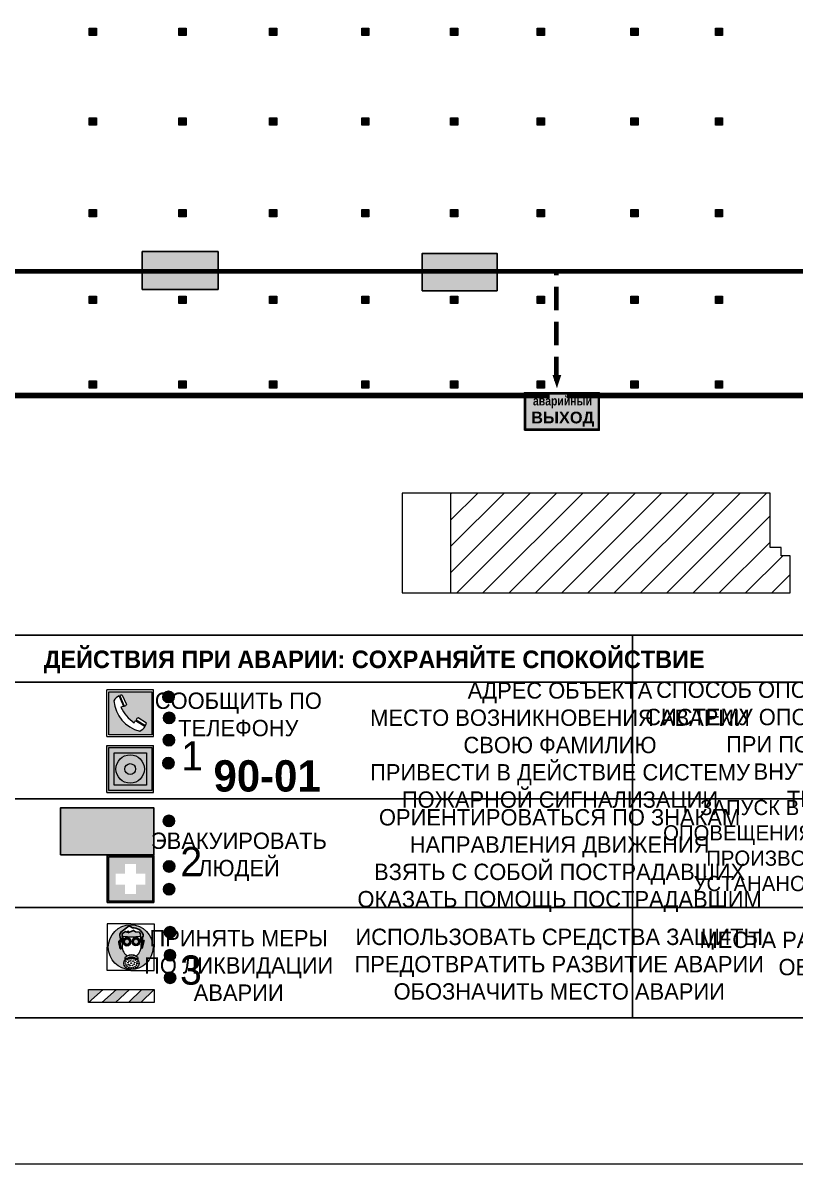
# Model space of a CAD drawing. Header units: millimetres. Extents: x 13810 to 67229, y 12374 to 21950.
# Drawn here: x 26885.2 to 27017.3, y 13757.5 to 13952.6 of the extents above; entities that cross this region are included whole.
import ezdxf

# ---------------------------------------------------------------- set-up
doc = ezdxf.new("R2010")
doc.units = ezdxf.units.MM
doc.linetypes.add('{ Wide Dash }', pattern=[12, 4, -2, 4, -2])
doc.layers.add('План_Штампы', color=7, linetype='Continuous')
doc.styles.add('обычный', font='arial.ttf')

# ---------------------------------------------------------------- blocks, each defined once
blk = doc.blocks.new('A$C38D26F80')
h = blk.add_hatch(color=5)
h.dxf.hatch_style = 1
h.paths.add_polyline_path([(-8.77, -4.48, 1), (-0.19, -4.48, 1)])
h.paths.add_polyline_path([(-6.75, -3.58), (-6.75, -3.31), (-6.62, -3.22), (-6.5, -3.22), (-6.42, -3.3), (-6.39, -3.28), (-6.59, -2.23), (-6.59, -2.01), (-6.38, -1.58), (-4.76, -0.4), (-4.13, -0.79, -0.362848), (-2.1, -2.1, -0.201049), (-2.17, -2.48, 0.085434), (-2.26, -3.13), (-1.9, -3.16), (-2.25, -4.7), (-2.4, -4.59), (-2.43, -4.34), (-2.36, -4.34), (-2.14, -3.34), (-2.47, -3.42), (-2.58, -1.95), (-2.77, -1.58), (-3.58, -1.52), (-3.92, -1.26), (-5.05, -1.73), (-4.87, -1.39), (-5.41, -1.6), (-5.41, -1.46), (-6.13, -1.87), (-6.18, -3.5), (-6.56, -3.47), (-6.37, -4.59), (-6.16, -4.43), (-6.16, -4.66), (-6.36, -4.79), (-6.37, -4.8), (-6.51, -4.76)], flags=16)
h.paths.add_polyline_path([(-6.51, -4.76), (-6.36, -4.79), (-6.37, -4.8)], flags=0)
h.paths.add_polyline_path([(-5.92, -2.34, 0.089508), (-2.67, -2.35), (-2.48, -3.88, -0.268602), (-3.4, -6.18, 0.262449), (-5.2, -6.18, -0.268602), (-6.11, -3.88)], flags=16)
edge = h.paths.add_edge_path(flags=16)
edge.add_ellipse((-5.19, -3.41), major_axis=(0, 0.842), ratio=0.848992, start_angle=0, end_angle=360)
edge = h.paths.add_edge_path(flags=0)
edge.add_ellipse((-5.19, -3.39), major_axis=(0, 0.665), ratio=0.853798, start_angle=0, end_angle=360)
edge = h.paths.add_edge_path(flags=0)
edge.add_ellipse((-5.19, -3.4), major_axis=(0, 0.528), ratio=0.864094, start_angle=0, end_angle=360)
edge = h.paths.add_edge_path(flags=16)
edge.add_ellipse((-3.47, -3.4), major_axis=(0, 0.842), ratio=0.848992, start_angle=0, end_angle=360)
h.paths.add_polyline_path([(-3.13, -6.45), (-3.13, -6.84, 0.383174), (-5.57, -6.85), (-5.57, -6.49, -0.369952)], flags=16)
edge = h.paths.add_edge_path(flags=0)
edge.add_ellipse((-3.47, -3.39), major_axis=(0, 0.665), ratio=0.853798, start_angle=0, end_angle=360)
edge = h.paths.add_edge_path(flags=0)
edge.add_ellipse((-3.47, -3.4), major_axis=(0, 0.528), ratio=0.864094, start_angle=0, end_angle=360)
edge = h.paths.add_edge_path(flags=16)
edge.add_ellipse((-4.34, -7.57), major_axis=(-1.48, 0), ratio=0.744955, start_angle=0, end_angle=360)
h.paths.add_polyline_path([(-5.01, -6.85, -1), (-5.15, -6.85, -1)], flags=0)
h.paths.add_polyline_path([(-5.33, -7.14, -1), (-5.47, -7.14, -1)], flags=0)
h.paths.add_polyline_path([(-4.61, -6.71, -1), (-4.74, -6.71, -1)], flags=16)
h.paths.add_polyline_path([(-5.43, -7.51, -1), (-5.57, -7.51, -1)], flags=0)
h.paths.add_polyline_path([(-4.26, -6.67, -1), (-4.4, -6.67, -1)], flags=16)
h.paths.add_polyline_path([(-4.74, -7.14, -1), (-4.88, -7.14, -1)], flags=0)
h.paths.add_polyline_path([(-4.93, -7.43, -1), (-5.07, -7.43, -1)], flags=0)
h.paths.add_polyline_path([(-4.41, -7.07, -1), (-4.54, -7.07, -1)], flags=0)
h.paths.add_polyline_path([(-5.33, -7.87, -1), (-5.46, -7.87, -1)], flags=0)
h.paths.add_polyline_path([(-3.8, -6.71, -1), (-3.94, -6.71, -1)], flags=16)
h.paths.add_polyline_path([(-4.85, -7.78, -1), (-4.98, -7.78, -1)], flags=0)
h.paths.add_polyline_path([(-3.96, -7.14, -1), (-4.1, -7.14, -1)], flags=0)
h.paths.add_polyline_path([(-4.33, -7.53, -1), (-4.47, -7.53, -1)], flags=0)
h.paths.add_polyline_path([(-5.09, -8.12, -1), (-5.23, -8.12, -1)], flags=0)
h.paths.add_polyline_path([(-3.5, -6.94, -1), (-3.64, -6.94, -1)], flags=0)
h.paths.add_polyline_path([(-4.54, -7.97, -1), (-4.68, -7.97, -1)], flags=0)
h.paths.add_polyline_path([(-3.66, -7.39, -1), (-3.8, -7.39, -1)], flags=0)
h.paths.add_polyline_path([(-4.73, -8.35, -1), (-4.86, -8.35, -1)], flags=0)
h.paths.add_polyline_path([(-4.09, -7.96, -1), (-4.23, -7.96, -1)], flags=0)
h.paths.add_polyline_path([(-3.77, -7.74, -1), (-3.91, -7.74, -1)], flags=0)
h.paths.add_polyline_path([(-3.22, -7.27, -1), (-3.35, -7.27, -1)], flags=0)
h.paths.add_polyline_path([(-4.34, -8.4, -1), (-4.47, -8.4, -1)], flags=0)
h.paths.add_polyline_path([(-3.16, -7.61, -1), (-3.3, -7.61, -1)], flags=0)
h.paths.add_polyline_path([(-3.9, -8.35, -1), (-4.04, -8.35, -1)], flags=0)
h.paths.add_polyline_path([(-3.32, -7.91, -1), (-3.46, -7.91, -1)], flags=0)
h.paths.add_polyline_path([(-3.55, -8.23, -1), (-3.69, -8.23, -1)], flags=0)
at = {"color": 5, "lineweight": 5}
for p, q in [((-4.48, 0), (-8.96, 0)), ((-8.96, 0), (-8.96, -4.48)), ((-4.48, 0), (0, 0)), ((0, 0), (0, -4.48)), ((-6.59, -2.01), (-6.38, -1.58)), ((-6.59, -2.23), (-6.59, -2.01)), ((-6.38, -1.58), (-4.76, -0.4)), ((-6.13, -1.87), (-6.18, -3.5)), ((-5.41, -1.46), (-6.13, -1.87)), ((-4.87, -1.39), (-5.41, -1.6)), ((-5.41, -1.6), (-5.41, -1.46)), ((-3.92, -1.26), (-5.05, -1.73)), ((-5.05, -1.73), (-4.87, -1.39)), ((-4.76, -0.4), (-4.13, -0.79)), ((-3.58, -1.52), (-3.92, -1.26)), ((-2.77, -1.58), (-3.58, -1.52)), ((-2.58, -1.95), (-2.77, -1.58)), ((-2.47, -3.42), (-2.58, -1.95)), ((-6.75, -3.31), (-6.62, -3.22)), ((-6.75, -3.58), (-6.75, -3.31)), ((-6.51, -4.76), (-6.75, -3.58)), ((-6.62, -3.22), (-6.5, -3.22)), ((-6.39, -3.28), (-6.59, -2.23)), ((-6.18, -3.5), (-6.56, -3.47)), ((-6.56, -3.47), (-6.37, -4.59)), ((-6.5, -3.22), (-6.42, -3.3)), ((-6.42, -3.3), (-6.39, -3.28)), ((-5.92, -2.34), (-6.11, -3.88)), ((-2.67, -2.34), (-2.48, -3.88)), ((-2.14, -3.34), (-2.47, -3.42)), ((-2.43, -4.34), (-2.4, -4.59)), ((-2.43, -4.34), (-2.36, -4.34)), ((-2.36, -4.34), (-2.14, -3.34)), ((-1.9, -3.16), (-2.26, -3.13)), ((-2.25, -4.7), (-1.9, -3.16)), ((-8.96, -8.96), (-8.96, -4.48)), ((-6.37, -4.8), (-6.51, -4.76)), ((-6.37, -4.59), (-6.16, -4.43)), ((-6.16, -4.66), (-6.37, -4.8)), ((-6.16, -4.43), (-6.16, -4.66)), ((-5.57, -6.49), (-5.57, -6.85)), ((-3.13, -6.45), (-3.13, -6.84)), ((-2.4, -4.59), (-2.25, -4.7)), ((0, -8.96), (0, -4.48)), ((-4.48, -8.96), (-8.96, -8.96)), ((-4.48, -8.96), (0, -8.96))]:
    blk.add_line(p, q, dxfattribs=at)
at = {"color": 5}
for p, q in [((-6.59, -2.01), (-6.38, -1.58)), ((-6.59, -2.23), (-6.59, -2.01)), ((-6.38, -1.58), (-4.76, -0.4)), ((-6.13, -1.87), (-6.18, -3.5)), ((-5.41, -1.46), (-6.13, -1.87)), ((-4.87, -1.39), (-5.41, -1.6)), ((-5.41, -1.6), (-5.41, -1.46)), ((-3.92, -1.26), (-5.05, -1.73)), ((-5.05, -1.73), (-4.87, -1.39)), ((-4.76, -0.4), (-4.13, -0.79)), ((-3.58, -1.52), (-3.92, -1.26)), ((-2.77, -1.58), (-3.58, -1.52)), ((-2.58, -1.95), (-2.77, -1.58)), ((-2.47, -3.42), (-2.58, -1.95)), ((-6.75, -3.31), (-6.62, -3.22)), ((-6.75, -3.58), (-6.75, -3.31)), ((-6.51, -4.76), (-6.75, -3.58)), ((-6.62, -3.22), (-6.5, -3.22)), ((-6.39, -3.28), (-6.59, -2.23)), ((-6.18, -3.5), (-6.56, -3.47)), ((-6.56, -3.47), (-6.37, -4.59)), ((-6.5, -3.22), (-6.42, -3.3)), ((-6.42, -3.3), (-6.39, -3.28)), ((-2.14, -3.34), (-2.47, -3.42)), ((-2.4, -4.59), (-2.43, -4.34)), ((-2.43, -4.34), (-2.36, -4.34)), ((-2.36, -4.34), (-2.14, -3.34)), ((-2.26, -3.13), (-1.9, -3.16)), ((-1.9, -3.16), (-2.25, -4.7)), ((-6.37, -4.8), (-6.51, -4.76)), ((-6.36, -4.79), (-6.51, -4.76)), ((-6.37, -4.59), (-6.16, -4.43)), ((-6.16, -4.66), (-6.37, -4.8)), ((-6.16, -4.66), (-6.36, -4.79)), ((-6.16, -4.43), (-6.16, -4.66)), ((-2.25, -4.7), (-2.4, -4.59))]:
    blk.add_line(p, q, dxfattribs=at)
at = {"color": 5, "lineweight": 5}
for centre, radius in [((-4.48, -4.48), 4.29), ((-5.5, -7.51), 0.0678), ((-5.4, -7.14), 0.0678), ((-5.4, -7.87), 0.0678), ((-5.16, -8.12), 0.0678), ((-5.08, -6.85), 0.0678), ((-5, -7.43), 0.0678), ((-4.91, -7.78), 0.0678), ((-4.81, -7.14), 0.0678), ((-4.79, -8.35), 0.0678), ((-4.67, -6.71), 0.0678), ((-4.61, -7.97), 0.0678), ((-4.47, -7.07), 0.0678), ((-4.4, -7.53), 0.0678), ((-4.4, -8.4), 0.0678), ((-4.33, -6.67), 0.0678), ((-4.16, -7.96), 0.0678), ((-4.03, -7.14), 0.0678), ((-3.97, -8.35), 0.0678), ((-3.87, -6.71), 0.0678), ((-3.84, -7.74), 0.0678), ((-3.73, -7.39), 0.0678), ((-3.62, -8.23), 0.0678), ((-3.57, -6.94), 0.0678), ((-3.39, -7.91), 0.0678), ((-3.28, -7.27), 0.0678), ((-3.23, -7.61), 0.0678)]:
    blk.add_circle(centre, radius, dxfattribs=at)
at = {"color": 5}
for centre, radius, start, end in [((-3.89, -2.66), 1.88, 17.387, 97.1599), ((-2.6, -2.2), 0.511, 326.3906, 11.8614), ((-0.35, -3.07), 1.91, 162.2553, 181.7878)]:
    blk.add_arc(centre, radius, start, end, dxfattribs=at)
at = {"color": 5, "lineweight": 5}
for centre, radius, start, end in [((-2.6, -2.2), 0.513, 326.4781, 11.7739), ((-3.66, -4.24), 2.47, 171.573, 231.7124), ((-4.28, 6.66), 9.15, 259.6987, 280.1569), ((-4.93, -4.24), 2.47, 308.2876, 8.427), ((-0.47, -3.05), 1.79, 161.5846, 182.4584), ((-4.33, -7.88), 1.87, 50.358, 131.5662), ((-4.34, -8.2), 1.82, 48.4943, 132.3565), ((-4.3, -7.78), 1.83, 60.5889, 119.4111)]:
    blk.add_arc(centre, radius, start, end, dxfattribs=at)
for centre, major_axis, ratio in [((-5.19, -3.41), (0, 0.842), 0.848992), ((-5.19, -3.39), (0, 0.665), 0.853798), ((-5.19, -3.4), (0, 0.528), 0.864094), ((-3.47, -3.4), (0, 0.842), 0.848992), ((-3.47, -3.39), (0, 0.665), 0.853798), ((-3.47, -3.4), (0, 0.528), 0.864094), ((-4.34, -7.57), (-1.48, 0), 0.744955)]:
    blk.add_ellipse(centre, major_axis=major_axis, ratio=ratio, dxfattribs=at)
blk = doc.blocks.new('A$C47DD6509')
at = {"lineweight": 5}
for points in [[(-8.69, 0), (-11.19, 0), (-11.19, -2.22)], [(-4.22, 0), (-6.45, 0), (-8.91, -2.22), (-6.61, -2.22)], [(0, 0), (-2.09, 0), (-4.36, -2.22), (-2.29, -2.22)]]:
    blk.add_hatch(color=242, dxfattribs=at).paths.add_polyline_path(points)
at = {"color": 242, "lineweight": 5}
for p, q in [((-11.19, -2.22), (-8.69, 0)), ((-11.19, -2.22), (-11.19, 0)), ((-11.19, 0), (-8.69, 0)), ((-11.19, 0), (0, 0)), ((-8.91, -2.22), (-6.45, 0)), ((-6.61, -2.22), (-4.22, 0)), ((-4.36, -2.22), (-2.09, 0)), ((-2.29, -2.22), (0, 0)), ((0, 0), (0, -2.22)), ((0, -2.22), (-11.19, -2.22))]:
    blk.add_line(p, q, dxfattribs=at)
blk = doc.blocks.new('A$C32E8229D')
at = {"true_color": 0xffffff}
blk.add_hatch(color=7, dxfattribs=at).paths.add_polyline_path([(0, 0), (0, -8), (16, -8), (16, 0)])
h = blk.add_hatch(color=126)
h.paths.add_polyline_path([(0.2, -0.2), (15.8, -0.2), (15.8, -7.8), (0.2, -7.8)])
h.paths.add_polyline_path([(13.49, -2.05), (12.08, -2.05), (11.37, -2.63, 0.162397), (11.29, -2.84), (11.29, -3.63), (10.35, -3.63), (10.35, -4.05), (11.68, -4.05), (11.68, -3.48), (12.26, -4.28), (11.29, -5.1), (11.29, -6.78), (11.85, -6.78), (11.85, -5.44), (12.8, -4.64), (12.8, -5.94), (14.46, -5.94), (14.46, -5.39), (13.45, -5.39), (13.45, -3.97), (12.46, -2.59), (13.15, -2.59), (13.69, -3.34), (14.18, -3)], flags=16)
h.paths.add_polyline_path([(10.74, -1.82, 1), (11.8, -1.82, 1)], flags=16)
h.paths.add_polyline_path([(9.39, -3.59), (5.99, -3.59), (6.56, -3.03), (5.91, -3.03), (5.1, -3.83), (5.91, -4.64), (6.56, -4.64), (5.99, -4.09), (9.39, -4.09)], flags=16)
h.paths.add_polyline_path([(4.29, -1.08), (1.72, -1.08), (1.72, -6.6), (4.29, -6.6)], flags=16)
at = {"color": 126}
blk.add_lwpolyline([(16, -8), (0, -8), (0, 0), (16, 0)], close=True, dxfattribs=at)
blk = doc.blocks.new('A$C18900ED3')
h = blk.add_hatch(color=126)
h.paths.add_polyline_path([(-0.18, -0.18), (-7.02, -0.18), (-7.02, -7.02), (-0.18, -7.02)])
h.paths.add_polyline_path([(-5.89, -4.46), (-5.89, -2.77), (-4.46, -2.77), (-4.46, -1.31), (-2.77, -1.31), (-2.77, -2.77), (-1.33, -2.77), (-1.33, -4.46), (-2.77, -4.46), (-2.77, -5.89), (-4.46, -5.89), (-4.46, -4.46)], flags=16)
at = {"color": 126}
for p, q in [((-7.2, 0), (-7.2, -7.2)), ((0, 0), (-7.2, 0)), ((0, -7.2), (0, 0)), ((-7.02, -7.02), (-7.02, -0.18)), ((-7.02, -0.18), (-0.18, -0.18)), ((-0.18, -0.18), (-0.18, -7.02)), ((-0.18, -7.02), (-7.02, -7.02)), ((-7.2, -7.2), (0, -7.2))]:
    blk.add_line(p, q, dxfattribs=at)
blk = doc.blocks.new('A$C456E1F9C')
at = {"lineweight": 5}
h = blk.add_hatch(color=242, dxfattribs=at)
h.paths.add_polyline_path([(0.51, -1.47), (0.51, -13.26), (12.29, -13.26), (12.29, -1.47)])
h.paths.add_polyline_path([(5.42, -4.95, -0.254479), (4.78, -5.4), (3.52, -2.53, -0.209735), (4.23, -2.4)], flags=16)
h.paths.add_polyline_path([(8.53, -8.6), (10.87, -10.17), (10.54, -10.76), (8.03, -9.13, -0.192251)], flags=16)
h.paths.add_polyline_path([(4.61, -5.49, 0.005518), (3.87, -5.72, 0.128647), (7.49, -10.01, 0.00809), (7.83, -9.33), (10.47, -10.97, -0.16736), (8.99, -12.25, -0.327862), (1.95, -3.95, -0.166952), (3.36, -2.62)], flags=16)
at = {"color": 242, "lineweight": 5}
for p, q in [((0, -13.77), (0, -0.97)), ((12.8, -0.97), (0, -0.97)), ((4.61, -5.49), (3.36, -2.62)), ((3.52, -2.53), (4.78, -5.4)), ((4.23, -2.4), (5.42, -4.95)), ((12.8, -13.77), (12.8, -0.97)), ((7.83, -9.33), (10.47, -10.97)), ((8.03, -9.13), (10.54, -10.76)), ((10.81, -10.12), (8.53, -8.6)), ((10.54, -10.76), (10.8, -10.3)), ((10.8, -10.3), (10.81, -10.12)), ((0, -13.77), (12.8, -13.77))]:
    blk.add_line(p, q, dxfattribs=at)
blk.add_lwpolyline([(0.51, -1.47), (12.29, -1.47), (12.29, -13.26), (0.51, -13.26)], close=True, dxfattribs=at)
for centre, radius, start, end in [((4.59, -5.34), 2.99, 114.2845, 152.1974), ((4.02, -3.27), 0.891, 76.3284, 123.7092), ((11.12, -3.31), 9.19, 183.9915, 256.6009), ((14.98, -39.1), 35.17, 107.1487, 108.4135), ((13.86, -0.94), 11.08, 205.5536, 234.8762), ((4.68, -4.59), 0.824, 276.9621, 334.0723), ((-13.31, 0.8), 23.44, 332.5487, 334.4027), ((8.94, -9.5), 0.989, 114.4092, 157.9388), ((7.87, -9.46), 3, 291.9291, 329.9329)]:
    blk.add_arc(centre, radius, start, end, dxfattribs=at)
blk = doc.blocks.new('A$C54414219')
at = {"true_color": 0xffffff}
h = blk.add_hatch(color=7, dxfattribs=at)
h.paths.add_polyline_path([(2.39, -9.45), (2.39, -18.3), (11.23, -18.3), (11.23, -9.45)], flags=0)
h.paths.add_polyline_path([(10.71, -13.87, -1), (2.92, -13.87, -1)], flags=0)
h.paths.add_polyline_path([(8.3, -13.87, -1), (5.33, -13.87, -1)], flags=0)
h.paths.add_polyline_path([(0.41, -7.47), (0.41, -20.27), (13.21, -20.27), (13.21, -7.47)])
h.paths.add_polyline_path([(0.92, -19.77), (12.71, -19.77), (12.71, -7.98), (0.92, -7.98)], flags=16)
h.paths.add_polyline_path([(11.23, -9.45), (11.23, -18.3), (2.39, -18.3), (2.39, -9.45)], flags=0)
at = {"lineweight": 5}
h = blk.add_hatch(color=242, dxfattribs=at)
h.paths.add_polyline_path([(12.71, -7.98), (0.92, -7.98), (0.92, -19.77), (12.71, -19.77)])
h.paths.add_polyline_path([(11.23, -18.3), (2.39, -18.3), (2.39, -9.45), (11.23, -9.45)], flags=16)
h.paths.add_polyline_path([(10.71, -13.87, -1), (2.92, -13.87, -1)], flags=0)
h.paths.add_polyline_path([(8.3, -13.87, -1), (5.33, -13.87, -1)], flags=0)
at = {"true_color": 0xffffff}
h = blk.add_hatch(color=7, dxfattribs=at)
h.paths.add_polyline_path([(2.39, -9.45), (2.39, -18.3), (11.23, -18.3), (11.23, -9.45)])
h.paths.add_polyline_path([(10.71, -13.87, -1), (2.92, -13.87, -1)], flags=16)
h.paths.add_polyline_path([(8.3, -13.87, -1), (5.33, -13.87, -1)], flags=0)
at = {"lineweight": 5}
h = blk.add_hatch(color=242, dxfattribs=at)
h.paths.add_polyline_path([(2.92, -13.87, 1), (10.71, -13.87, 1)])
h.paths.add_polyline_path([(8.3, -13.87, -1), (5.33, -13.87, -1)], flags=16)
at = {"color": 242, "lineweight": 5}
for p, q in [((0.41, -20.27), (0.41, -7.47)), ((0.41, -7.47), (13.21, -7.47)), ((0.41, -7.47), (13.21, -7.47)), ((13.21, -20.27), (13.21, -7.47)), ((0.41, -20.27), (13.21, -20.27))]:
    blk.add_line(p, q, dxfattribs=at)
for points in [[(0.92, -7.98), (12.71, -7.98), (12.71, -19.77), (0.92, -19.77)], [(2.39, -9.45), (11.23, -9.45), (11.23, -18.3), (2.39, -18.3)]]:
    blk.add_lwpolyline(points, close=True, dxfattribs=at)
for radius in [3.89, 1.49]:
    blk.add_circle((6.81, -13.87), radius, dxfattribs=at)
blk = doc.blocks.new('A$C41C009D9')
at = {"true_color": 0xffffff}
blk.add_hatch(color=7, dxfattribs=at).paths.add_polyline_path([(0, 8), (-16, 8), (-16, 0), (0, 0)])
h = blk.add_hatch(color=126)
h.dxf.hatch_style = 1
h.paths.add_polyline_path([(-15.8, 7.8), (-15.8, 0.2), (-0.2, 0.2), (-0.2, 7.8)])
at = {"color": 126}
for points in [[(-16, 0), (0, 0), (0, 8), (-16, 8)], [(-16, 0), (0, 0), (0, 8), (-16, 8)], [(-15.8, 7.8), (-0.2, 7.8), (-0.2, 0.2), (-15.8, 0.2)]]:
    blk.add_lwpolyline(points, close=True, dxfattribs=at)
at = {"color": 7, "true_color": 0xffffff, "insert": (-15.8, 7.3), "char_height": 2.5, "width": 15.5999, "attachment_point": 1, "style": 'обычный'}
blk.add_mtext('\\pi1.6133;{\\fArial|b1|i0|c204|p34;\\H0.8x;\\W0.8;аварийный\\H1.25x;\\W1;\\P\\pi1.2327;ВЫХОД}', dxfattribs=at)

msp = doc.modelspace()

# ---------------------------------------------------------------- hatches: boundary and pattern name
at = {"lineweight": 0}
h = msp.add_hatch(color=256, dxfattribs=at)
h.dxf.hatch_style = 1
h.paths.add_polyline_path([(26897.81, 13950.46), (26897.81, 13951.7), (26896.59, 13951.7), (26896.59, 13950.46)])
h = msp.add_hatch(color=256, dxfattribs=at)
h.dxf.hatch_style = 1
h.paths.add_polyline_path([(26913.15, 13950.46), (26913.15, 13951.7), (26911.93, 13951.7), (26911.93, 13950.46)])
h = msp.add_hatch(color=256, dxfattribs=at)
h.dxf.hatch_style = 1
h.paths.add_polyline_path([(26928.65, 13950.46), (26928.65, 13951.7), (26927.43, 13951.7), (26927.43, 13950.46)])
h = msp.add_hatch(color=256, dxfattribs=at)
h.dxf.hatch_style = 1
h.paths.add_polyline_path([(26944.42, 13950.46), (26944.42, 13951.7), (26943.2, 13951.7), (26943.2, 13950.46)])
h = msp.add_hatch(color=256, dxfattribs=at)
h.dxf.hatch_style = 1
h.paths.add_polyline_path([(26959.61, 13950.46), (26959.61, 13951.7), (26958.38, 13951.7), (26958.38, 13950.46)])
h = msp.add_hatch(color=256, dxfattribs=at)
h.dxf.hatch_style = 1
h.paths.add_polyline_path([(26974.43, 13950.46), (26974.43, 13951.7), (26973.21, 13951.7), (26973.21, 13950.46)])
h = msp.add_hatch(color=256, dxfattribs=at)
h.dxf.hatch_style = 1
h.paths.add_polyline_path([(26990.44, 13950.46), (26990.44, 13951.7), (26989.22, 13951.7), (26989.22, 13950.46)])
h = msp.add_hatch(color=256, dxfattribs=at)
h.dxf.hatch_style = 1
h.paths.add_polyline_path([(27004.91, 13950.46), (27004.91, 13951.7), (27003.69, 13951.7), (27003.69, 13950.46)])
h = msp.add_hatch(color=256, dxfattribs=at)
h.dxf.hatch_style = 1
h.paths.add_polyline_path([(26897.81, 13935.14), (26897.81, 13936.37), (26896.59, 13936.37), (26896.59, 13935.14)])
h = msp.add_hatch(color=256, dxfattribs=at)
h.dxf.hatch_style = 1
h.paths.add_polyline_path([(26913.15, 13935.14), (26913.15, 13936.37), (26911.93, 13936.37), (26911.93, 13935.14)])
h = msp.add_hatch(color=256, dxfattribs=at)
h.dxf.hatch_style = 1
h.paths.add_polyline_path([(26928.65, 13935.14), (26928.65, 13936.37), (26927.43, 13936.37), (26927.43, 13935.14)])
h = msp.add_hatch(color=256, dxfattribs=at)
h.dxf.hatch_style = 1
h.paths.add_polyline_path([(26944.42, 13935.14), (26944.42, 13936.37), (26943.2, 13936.37), (26943.2, 13935.14)])
h = msp.add_hatch(color=256, dxfattribs=at)
h.dxf.hatch_style = 1
h.paths.add_polyline_path([(26959.61, 13935.14), (26959.61, 13936.37), (26958.38, 13936.37), (26958.38, 13935.14)])
h = msp.add_hatch(color=256, dxfattribs=at)
h.dxf.hatch_style = 1
h.paths.add_polyline_path([(26974.43, 13935.14), (26974.43, 13936.37), (26973.21, 13936.37), (26973.21, 13935.14)])
h = msp.add_hatch(color=256, dxfattribs=at)
h.dxf.hatch_style = 1
h.paths.add_polyline_path([(26990.44, 13935.14), (26990.44, 13936.37), (26989.22, 13936.37), (26989.22, 13935.14)])
h = msp.add_hatch(color=256, dxfattribs=at)
h.dxf.hatch_style = 1
h.paths.add_polyline_path([(27004.91, 13935.14), (27004.91, 13936.37), (27003.69, 13936.37), (27003.69, 13935.14)])
h = msp.add_hatch(color=256, dxfattribs=at)
h.dxf.hatch_style = 1
h.paths.add_polyline_path([(26897.81, 13919.48), (26897.81, 13920.71), (26896.59, 13920.71), (26896.59, 13919.48)])
h = msp.add_hatch(color=256, dxfattribs=at)
h.dxf.hatch_style = 1
h.paths.add_polyline_path([(26913.15, 13919.48), (26913.15, 13920.71), (26911.93, 13920.71), (26911.93, 13919.48)])
h = msp.add_hatch(color=256, dxfattribs=at)
h.dxf.hatch_style = 1
h.paths.add_polyline_path([(26928.65, 13919.48), (26928.65, 13920.71), (26927.43, 13920.71), (26927.43, 13919.48)])
h = msp.add_hatch(color=256, dxfattribs=at)
h.dxf.hatch_style = 1
h.paths.add_polyline_path([(26944.42, 13919.48), (26944.42, 13920.71), (26943.2, 13920.71), (26943.2, 13919.48)])
h = msp.add_hatch(color=256, dxfattribs=at)
h.dxf.hatch_style = 1
h.paths.add_polyline_path([(26959.61, 13919.48), (26959.61, 13920.71), (26958.38, 13920.71), (26958.38, 13919.48)])
h = msp.add_hatch(color=256, dxfattribs=at)
h.dxf.hatch_style = 1
h.paths.add_polyline_path([(26974.43, 13919.48), (26974.43, 13920.71), (26973.21, 13920.71), (26973.21, 13919.48)])
h = msp.add_hatch(color=256, dxfattribs=at)
h.dxf.hatch_style = 1
h.paths.add_polyline_path([(26990.44, 13919.48), (26990.44, 13920.71), (26989.22, 13920.71), (26989.22, 13919.48)])
h = msp.add_hatch(color=256, dxfattribs=at)
h.dxf.hatch_style = 1
h.paths.add_polyline_path([(27004.91, 13919.48), (27004.91, 13920.71), (27003.69, 13920.71), (27003.69, 13919.48)])
h = msp.add_hatch(color=256, dxfattribs=at)
h.dxf.hatch_style = 1
h.paths.add_polyline_path([(26897.81, 13904.63), (26897.81, 13905.86), (26896.59, 13905.86), (26896.59, 13904.63)])
h = msp.add_hatch(color=256, dxfattribs=at)
h.dxf.hatch_style = 1
h.paths.add_polyline_path([(26913.15, 13904.63), (26913.15, 13905.86), (26911.93, 13905.86), (26911.93, 13904.63)])
h = msp.add_hatch(color=256, dxfattribs=at)
h.dxf.hatch_style = 1
h.paths.add_polyline_path([(26928.65, 13904.63), (26928.65, 13905.86), (26927.43, 13905.86), (26927.43, 13904.63)])
h = msp.add_hatch(color=256, dxfattribs=at)
h.dxf.hatch_style = 1
h.paths.add_polyline_path([(26944.42, 13904.63), (26944.42, 13905.86), (26943.2, 13905.86), (26943.2, 13904.63)])
h = msp.add_hatch(color=256, dxfattribs=at)
h.dxf.hatch_style = 1
h.paths.add_polyline_path([(26959.61, 13904.63), (26959.61, 13905.86), (26958.38, 13905.86), (26958.38, 13904.63)])
h = msp.add_hatch(color=256, dxfattribs=at)
h.dxf.hatch_style = 1
h.paths.add_polyline_path([(26974.43, 13904.63), (26974.43, 13905.86), (26973.21, 13905.86), (26973.21, 13904.63)])
h = msp.add_hatch(color=256, dxfattribs=at)
h.dxf.hatch_style = 1
h.paths.add_polyline_path([(26990.44, 13904.63), (26990.44, 13905.86), (26989.22, 13905.86), (26989.22, 13904.63)])
h = msp.add_hatch(color=256, dxfattribs=at)
h.dxf.hatch_style = 1
h.paths.add_polyline_path([(27004.91, 13904.63), (27004.91, 13905.86), (27003.69, 13905.86), (27003.69, 13904.63)])
h = msp.add_hatch(color=256, dxfattribs=at)
h.dxf.hatch_style = 1
h.paths.add_polyline_path([(26897.81, 13890.18), (26897.81, 13891.41), (26896.59, 13891.41), (26896.59, 13890.18)])
h = msp.add_hatch(color=256, dxfattribs=at)
h.dxf.hatch_style = 1
h.paths.add_polyline_path([(26913.15, 13890.18), (26913.15, 13891.41), (26911.93, 13891.41), (26911.93, 13890.18)])
h = msp.add_hatch(color=256, dxfattribs=at)
h.dxf.hatch_style = 1
h.paths.add_polyline_path([(26928.65, 13890.18), (26928.65, 13891.41), (26927.43, 13891.41), (26927.43, 13890.18)])
h = msp.add_hatch(color=256, dxfattribs=at)
h.dxf.hatch_style = 1
h.paths.add_polyline_path([(26944.42, 13890.18), (26944.42, 13891.41), (26943.2, 13891.41), (26943.2, 13890.18)])
h = msp.add_hatch(color=256, dxfattribs=at)
h.dxf.hatch_style = 1
h.paths.add_polyline_path([(26959.61, 13890.18), (26959.61, 13891.41), (26958.38, 13891.41), (26958.38, 13890.18)])
h = msp.add_hatch(color=256, dxfattribs=at)
h.dxf.hatch_style = 1
h.paths.add_polyline_path([(26974.43, 13890.18), (26974.43, 13891.41), (26973.21, 13891.41), (26973.21, 13890.18)])
h = msp.add_hatch(color=256, dxfattribs=at)
h.dxf.hatch_style = 1
h.paths.add_polyline_path([(26990.44, 13890.18), (26990.44, 13891.41), (26989.22, 13891.41), (26989.22, 13890.18)])
h = msp.add_hatch(color=256, dxfattribs=at)
h.dxf.hatch_style = 1
h.paths.add_polyline_path([(27004.91, 13890.18), (27004.91, 13891.41), (27003.69, 13891.41), (27003.69, 13890.18)])
h = msp.add_hatch(dxfattribs=at)
h.set_pattern_fill('ANSI31', color=256)
h.set_pattern_definition([(45, (11068.2296, 6903.7685), (-2.24506403, 2.24506403), [])])
h.paths.add_polyline_path([(27016.45, 13855.13), (27016.45, 13861.49), (27014.9, 13861.49), (27014.9, 13862.92), (27013.03, 13862.92), (27013.03, 13872.2), (26958.45, 13872.2), (26958.45, 13855.13)])
h = msp.add_hatch(color=256, dxfattribs=at)
h.dxf.hatch_style = 1
h.paths.add_polyline_path([(26909.19, 13837.36, 1), (26911.12, 13837.36, 1)])
h = msp.add_hatch(color=256, dxfattribs=at)
h.dxf.hatch_style = 1
h.paths.add_polyline_path([(26909.29, 13833.77, 1), (26911.22, 13833.77, 1)])
h = msp.add_hatch(color=256, dxfattribs=at)
h.dxf.hatch_style = 1
h.paths.add_polyline_path([(26909.25, 13829.96, 1), (26911.18, 13829.96, 1)])
h = msp.add_hatch(color=256, dxfattribs=at)
h.dxf.hatch_style = 1
h.paths.add_polyline_path([(26909.17, 13826.03, 1), (26911.1, 13826.03, 1)])
h = msp.add_hatch(color=256, dxfattribs=at)
h.dxf.hatch_style = 1
h.paths.add_polyline_path([(26909.25, 13816.15, 1), (26911.19, 13816.15, 1)])
h = msp.add_hatch(color=256, dxfattribs=at)
h.dxf.hatch_style = 1
h.paths.add_polyline_path([(26909.29, 13808.37, 1), (26911.23, 13808.37, 1)])
h = msp.add_hatch(color=256, dxfattribs=at)
h.dxf.hatch_style = 1
h.paths.add_polyline_path([(26909.29, 13804.47, 1), (26911.22, 13804.47, 1)])
h = msp.add_hatch(color=256, dxfattribs=at)
h.dxf.hatch_style = 1
h.paths.add_polyline_path([(26909.44, 13797.11, 1), (26911.38, 13797.11, 1)])
h = msp.add_hatch(color=256, dxfattribs=at)
h.dxf.hatch_style = 1
h.paths.add_polyline_path([(26909.44, 13793.17, 1), (26911.37, 13793.17, 1)])
h = msp.add_hatch(color=256, dxfattribs=at)
h.dxf.hatch_style = 1
h.paths.add_polyline_path([(26909.44, 13789.33, 1), (26911.37, 13789.33, 1)])

# ---------------------------------------------------------------- linework, layer by layer
at = {"color": 126, "lineweight": 0, "true_color": 0x008754}
msp.add_lwpolyline([(26676.58, 14152.45), (27276.58, 14152.45), (27276.58, 13757.45), (26676.58, 13757.45)], close=True, dxfattribs=at)
at = {"lineweight": 0}
for points in [[(26896.59, 13951.7), (26897.81, 13951.7), (26897.81, 13950.46), (26896.59, 13950.46)], [(26911.93, 13951.7), (26913.15, 13951.7), (26913.15, 13950.46), (26911.93, 13950.46)], [(26927.43, 13951.7), (26928.65, 13951.7), (26928.65, 13950.46), (26927.43, 13950.46)], [(26943.2, 13951.7), (26944.42, 13951.7), (26944.42, 13950.46), (26943.2, 13950.46)], [(26958.38, 13951.7), (26959.61, 13951.7), (26959.61, 13950.46), (26958.38, 13950.46)], [(26973.21, 13951.7), (26974.43, 13951.7), (26974.43, 13950.46), (26973.21, 13950.46)], [(26989.22, 13951.7), (26990.44, 13951.7), (26990.44, 13950.46), (26989.22, 13950.46)], [(27003.69, 13951.7), (27004.91, 13951.7), (27004.91, 13950.46), (27003.69, 13950.46)], [(26896.59, 13936.37), (26897.81, 13936.37), (26897.81, 13935.14), (26896.59, 13935.14)], [(26911.93, 13936.37), (26913.15, 13936.37), (26913.15, 13935.14), (26911.93, 13935.14)], [(26927.43, 13936.37), (26928.65, 13936.37), (26928.65, 13935.14), (26927.43, 13935.14)], [(26943.2, 13936.37), (26944.42, 13936.37), (26944.42, 13935.14), (26943.2, 13935.14)], [(26958.38, 13936.37), (26959.61, 13936.37), (26959.61, 13935.14), (26958.38, 13935.14)], [(26973.21, 13936.37), (26974.43, 13936.37), (26974.43, 13935.14), (26973.21, 13935.14)], [(26989.22, 13936.37), (26990.44, 13936.37), (26990.44, 13935.14), (26989.22, 13935.14)], [(27003.69, 13936.37), (27004.91, 13936.37), (27004.91, 13935.14), (27003.69, 13935.14)], [(26896.59, 13920.71), (26897.81, 13920.71), (26897.81, 13919.48), (26896.59, 13919.48)], [(26911.93, 13920.71), (26913.15, 13920.71), (26913.15, 13919.48), (26911.93, 13919.48)], [(26927.43, 13920.71), (26928.65, 13920.71), (26928.65, 13919.48), (26927.43, 13919.48)], [(26943.2, 13920.71), (26944.42, 13920.71), (26944.42, 13919.48), (26943.2, 13919.48)], [(26958.38, 13920.71), (26959.61, 13920.71), (26959.61, 13919.48), (26958.38, 13919.48)], [(26973.21, 13920.71), (26974.43, 13920.71), (26974.43, 13919.48), (26973.21, 13919.48)], [(26989.22, 13920.71), (26990.44, 13920.71), (26990.44, 13919.48), (26989.22, 13919.48)], [(27003.69, 13920.71), (27004.91, 13920.71), (27004.91, 13919.48), (27003.69, 13919.48)], [(26896.59, 13905.86), (26897.81, 13905.86), (26897.81, 13904.63), (26896.59, 13904.63)], [(26911.93, 13905.86), (26913.15, 13905.86), (26913.15, 13904.63), (26911.93, 13904.63)], [(26927.43, 13905.86), (26928.65, 13905.86), (26928.65, 13904.63), (26927.43, 13904.63)], [(26943.2, 13905.86), (26944.42, 13905.86), (26944.42, 13904.63), (26943.2, 13904.63)], [(26958.38, 13905.86), (26959.61, 13905.86), (26959.61, 13904.63), (26958.38, 13904.63)], [(26973.21, 13905.86), (26974.43, 13905.86), (26974.43, 13904.63), (26973.21, 13904.63)], [(26989.22, 13905.86), (26990.44, 13905.86), (26990.44, 13904.63), (26989.22, 13904.63)], [(27003.69, 13905.86), (27004.91, 13905.86), (27004.91, 13904.63), (27003.69, 13904.63)], [(26896.59, 13891.41), (26897.81, 13891.41), (26897.81, 13890.18), (26896.59, 13890.18)], [(26911.93, 13891.41), (26913.15, 13891.41), (26913.15, 13890.18), (26911.93, 13890.18)], [(26927.43, 13891.41), (26928.65, 13891.41), (26928.65, 13890.18), (26927.43, 13890.18)], [(26943.2, 13891.41), (26944.42, 13891.41), (26944.42, 13890.18), (26943.2, 13890.18)], [(26958.38, 13891.41), (26959.61, 13891.41), (26959.61, 13890.18), (26958.38, 13890.18)], [(26973.21, 13891.41), (26974.43, 13891.41), (26974.43, 13890.18), (26973.21, 13890.18)], [(26989.22, 13891.41), (26990.44, 13891.41), (26990.44, 13890.18), (26989.22, 13890.18)], [(27003.69, 13891.41), (27004.91, 13891.41), (27004.91, 13890.18), (27003.69, 13890.18)]]:
    msp.add_lwpolyline(points, close=True, dxfattribs=at)
at = {"color": 126, "lineweight": 100, "true_color": 0x008754}
msp.add_lwpolyline([(26725.54, 13910.15), (27167.01, 13910.15), (27167.01, 13891.82)], dxfattribs=at)
at = {"color": 126, "linetype": '{ Wide Dash }', "lineweight": 100, "true_color": 0x008754}
msp.add_lwpolyline([(26976.51, 13891.49), (26976.51, 13910.15)], dxfattribs=at)
at = {"lineweight": 0, "const_width": 0.924}
for points in [[(26975.32, 13888.9), (26878.53, 13888.9)], [(27164.01, 13888.9), (26978.28, 13888.9)]]:
    msp.add_lwpolyline(points, dxfattribs=at)
at = {"lineweight": 0}
for points in [[(27013.03, 13872.2), (26950.12, 13872.2), (26950.12, 13855.13), (27016.45, 13855.13), (27016.45, 13861.49), (27014.9, 13861.49), (27014.9, 13862.92), (27013.03, 13862.92), (27013.03, 13872.2), (27013.02, 13872.2), (27012.87, 13872.2)], [(26958.45, 13855.13), (26958.45, 13872.2)]]:
    msp.add_lwpolyline(points, dxfattribs=at)
for points in [[(26845.71, 13839.89), (26989.47, 13839.89), (26989.47, 13847.94), (26845.71, 13847.94)], [(26989.47, 13847.94), (27111.19, 13847.94), (27111.19, 13782.49), (26989.47, 13782.49)], [(26989.47, 13847.94), (27111.19, 13847.94), (27111.19, 13839.89), (26989.47, 13839.89)], [(26845.71, 13839.89), (26989.47, 13839.89), (26989.47, 13782.49), (26845.71, 13782.49)], [(26989.47, 13839.89), (27111.19, 13839.89), (27111.19, 13819.9), (26989.47, 13819.9)], [(27111.19, 13819.9), (26989.47, 13819.9), (26989.47, 13801.32), (27111.19, 13801.32)]]:
    msp.add_lwpolyline(points, close=True)
for points in [[(26904.12, 13819.9), (26845.71, 13819.9), (26989.47, 13819.9)], [(26904.12, 13801.32), (26845.71, 13801.32), (26989.47, 13801.32)]]:
    msp.add_lwpolyline(points)
for centre in [(26910.15, 13837.36), (26910.26, 13833.77), (26910.22, 13829.96), (26910.13, 13826.03), (26910.22, 13816.15), (26910.26, 13808.37), (26910.25, 13804.47), (26910.41, 13797.11), (26910.4, 13793.17), (26910.41, 13789.33)]:
    msp.add_circle(centre, 0.966)
at = {"layer": 'План_Штампы', "color": 126, "true_color": 0x008754}
msp.add_solid([(26975.83, 13892.39), (26977.3, 13892.38), (26976.57, 13890.12)], dxfattribs=at)

# ---------------------------------------------------------------- block references
for name, p, xscale, yscale, zscale in [('A$C41C009D9', (26983.82, 13882.96), 0.8, 0.8, 0.8), ('A$C456E1F9C', (26899.6, 13839.17), 0.625, 0.625, 0.625), ('A$C54414219', (26899.34, 13833.69), 0.625, 0.625, 0.625), ('A$C18900ED3', (26907.66, 13810.22), 1.111111111007631, 1.111111111007631, 1.111111111007631), ('A$C38D26F80', (26907.68, 13798.55), 0.8928571427240968, 0.8928571427240968, 0.8928571427240968)]:
    msp.add_blockref(name, p, dxfattribs=dict(xscale=xscale, yscale=yscale, zscale=zscale))
at = {"xscale": -1}
msp.add_blockref('A$C32E8229D', (26907.66, 13818.37), dxfattribs=at)
at = {"color": 242, "true_color": 0xc1121c}
msp.add_blockref('A$C47DD6509', (26907.68, 13787.33), dxfattribs=at)
at = {"layer": 'План_Штампы', "color": 126, "true_color": 0x008754, "xscale": 0.8100087101568005, "yscale": 0.8100087101568005, "zscale": 0.8100087101568005, "rotation": 359.9978653237144}
msp.add_blockref('A$C32E8229D', (26905.67, 13913.52), dxfattribs=at)
at = {"layer": 'План_Штампы', "color": 126, "true_color": 0x008754, "xscale": -0.8, "yscale": 0.8, "zscale": 0.8}
msp.add_blockref('A$C32E8229D', (26966.34, 13913.21), dxfattribs=at)

# ---------------------------------------------------------------- texts
at = {"lineweight": 0, "attachment_point": 5, "style": 'обычный'}
for s, insert, char_height, width in [('{\\fProxima Nova Rg|b1|i0|c204|p2;ДЕЙСТВИЯ ПРИ АВАРИИ: СОХРАНЯЙТЕ СПОКОЙСТВИЕ\\H1.6644x; }', (26945.32, 13843.35), 3, 175.1736), ('{\\fProxima Nova Rg|b0|i0|c204|p2;СПОСОБ ОПОВЕЩЕНИЯ АВТОМАТИЧЕСКИЙ ЧЕРЕЗ РЕЧЕВУЮ СИСТЕМУ ОПОВЕЩЕНИЯ И УПРАВЛЕНИЯ ЭВАКУАЦИЕЙ ЛЮДЕЙ ПРИ ПОЖАРЕ , А ТАК ЖЕ ВРУЧНУЮ, ИСПОЛЬЗУЯ ВНУТРЕННЮЮ ГРОМКУЮ СВЯЗЬ СИСТЕМЫ ТЕХНОЛОГИЧЕСКОГО ОПОВЕЩЕНИЯ.}', (27051.1, 13828.85), 2.8, 118.5618), ('{\\fProxima Nova Rg|b0|i0|c204|p2;СООБЩИТЬ ПО \\PТЕЛЕФОНУ}', (26922.09, 13834.35), 2.8, 126.6484), ('\\pi-8.4,l8.4,t8.4;{\\fProxima Nova Rg|b0|i0|c204|p2;АДРЕС ОБЪЕКТА\\PМЕСТО ВОЗНИКНОВЕНИЯ АВАРИИ\\PСВОЮ ФАМИЛИЮ\\PПРИВЕСТИ В ДЕЙСТВИЕ СИСТЕМУ \\PПОЖАРНОЙ СИГНАЛИЗАЦИИ}', (26977.1, 13828.73), 2.8, 126.6484), ('{\\fProxima Nova Rg|b0|i0|c204|p2;1\\H1.1667x; }', (26914.19, 13827.28), 5, 126.6484), ('{\\fProxima Nova Rg|b1|i0|c204|p2;\\H1.0714x;90-01\\fProxima Nova Rg|b0|i0|c204|p2;\\H0.93331x; \\H1.3449x; }', (26927.01, 13823.81), 5, 126.6484), ('{\\fProxima Nova Rg|b0|i0|c204|p2;\\P\\pt7.8;ЗАПУСК В РУЧНОМ РЕЖИМЕ АВТОМАТИЧЕСКОЙ СИСТЕМЫ ОПОВЕЩЕНИЯ  И УПРАВЛЕНИЯ ЭВАКУАЦИИ ЛЮДЕЙ ПРИ ПОЖАРЕ ПРОИЗВОДИТСЯ ОТ РУЧНЫХ ПОЖАРНЫХ ИЗВЕЩАТЕЛЕЙ, УСТАНАНОВЛЕННЫХ НА СТЕНАХ ВБЛИЗИ ЭВАКУАЦИОННЫХ ВЫХОДОВ. }', (27052.54, 13811.57), 2.6, 121.7868), ('\\pi-8.4,l8.4,t8.4;{\\fProxima Nova Rg|b0|i0|c204|p2;ОРИЕНТИРОВАТЬСЯ ПО ЗНАКАМ \\PНАПРАВЛЕНИЯ ДВИЖЕНИЯ\\PВЗЯТЬ С СОБОЙ ПОСТРАДАВШИХ\\PОКАЗАТЬ ПОМОЩЬ ПОСТРАДАВШИМ}', (26977.03, 13809.37), 2.8, 126.6484), ('{\\fProxima Nova Rg|b0|i0|c204|p2;ЭВАКУИРОВАТЬ \\PЛЮДЕЙ}', (26922.19, 13810.02), 2.8, 126.6484), ('{\\fProxima Nova Rg|b0|i0|c204|p2;2\\H1.1967x; }', (26914.04, 13809.2), 5, 126.6484), ('{\\fProxima Nova Rg|b0|i0|c204|p2;ПРИНЯТЬ МЕРЫ \\PПО ЛИКВИДАЦИИ \\PАВАРИИ}', (26922.15, 13791.45), 2.8, 126.6484), ('\\pi-8.4,l8.4,t8.4;{\\fProxima Nova Rg|b0|i0|c204|p2;ИСПОЛЬЗОВАТЬ СРЕДСТВА ЗАЩИТЫ \\PПРЕДОТВРАТИТЬ РАЗВИТИЕ АВАРИИ\\PОБОЗНАЧИТЬ МЕСТО АВАРИИ}', (26976.97, 13791.64), 2.8, 126.6484), ('\\pt8.4;{\\fProxima Nova Rg|b0|i0|c204|p2;\\PМЕСТА РАСПОЛОЖЕНИЯ ПОЖАРНЫХ ИЗВЕЩАТЕЛЕЙ ОБОЗНАЧЕНЫ НА НАСТОЯЩЕМ ПЛАНЕ}', (27050.9, 13795.42), 2.8, 118.5618), ('{\\fProxima Nova Rg|b0|i0|c204|p2;3\\H1.1967x; }', (26913.98, 13790.62), 5, 126.6484)]:
    msp.add_mtext(s, dxfattribs=dict(at, insert=insert, char_height=char_height, width=width))

doc.saveas('drawing.dxf')
